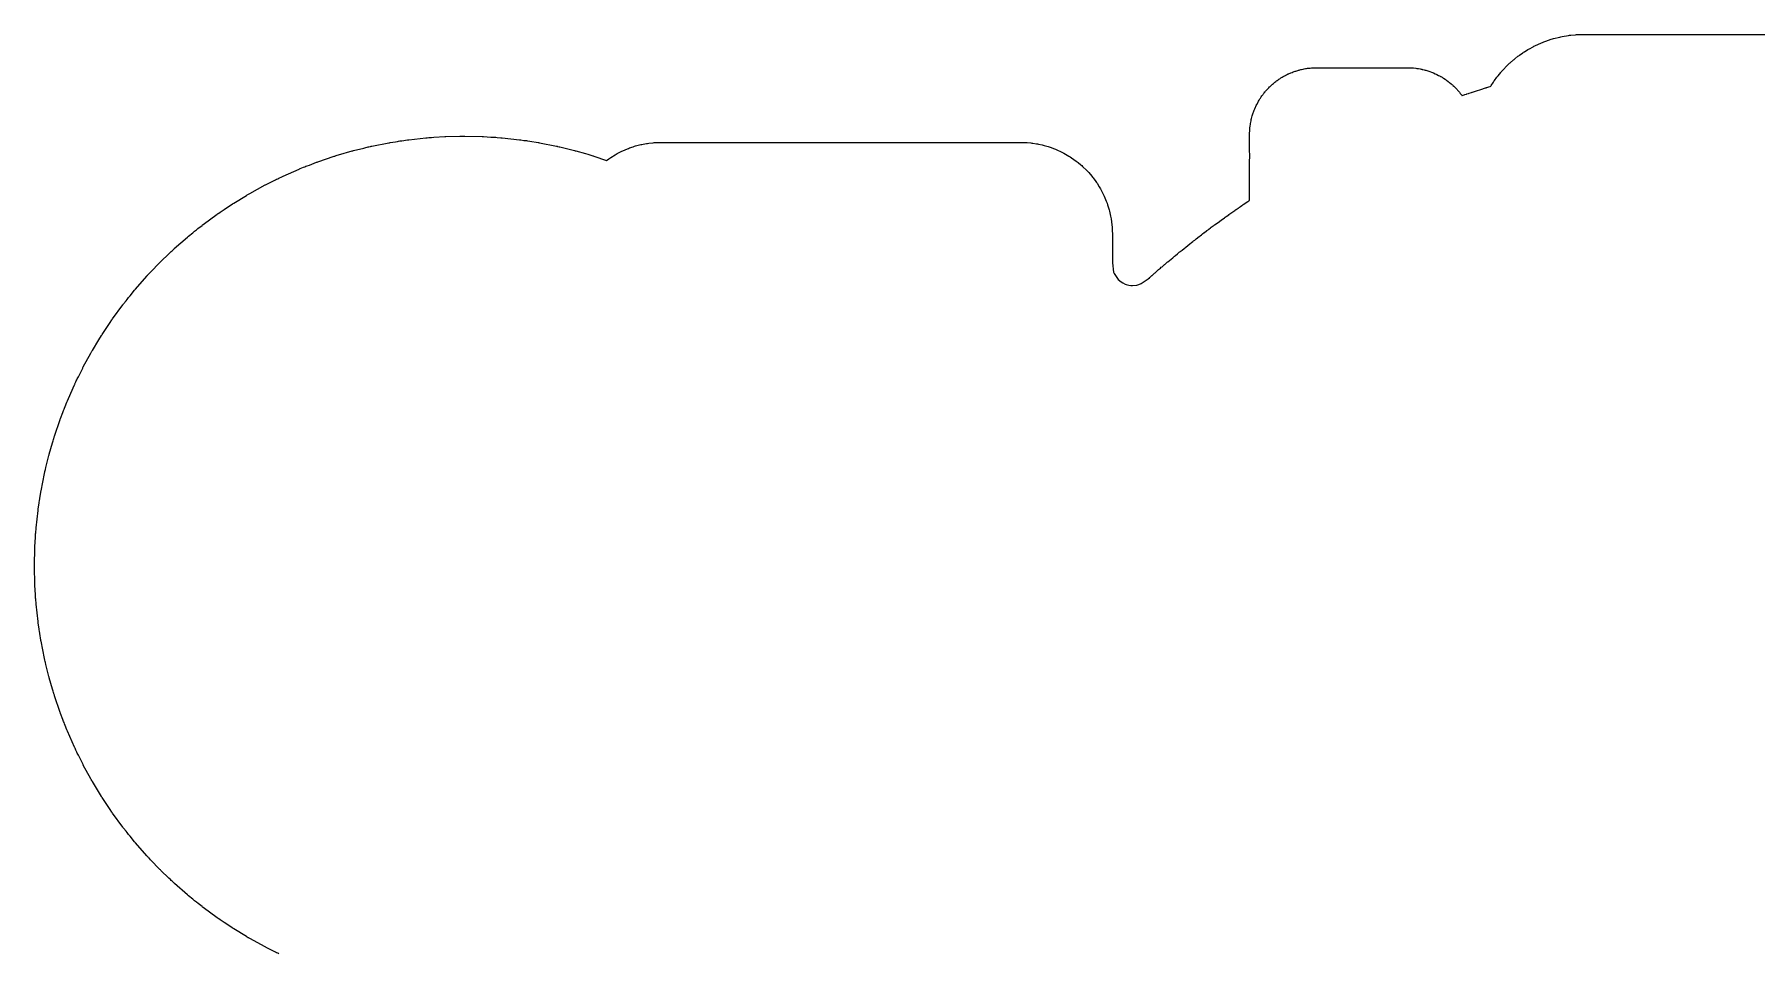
# Model space of a CAD drawing. Header units: metres. Extents: x -41.5 to 41.5, y -22 to 22.3.
# Drawn here: x -41.51 to 0.01, y 0.16 to 22.31 of the extents above; entities that cross this region are included whole.
import ezdxf

# ---------------------------------------------------------------- set-up
doc = ezdxf.new("R2010")
doc.units = ezdxf.units.M

msp = doc.modelspace()

# ---------------------------------------------------------------- linework, layer by layer
at = {"layer": 'CHANNEL'}
for p, q in [((-5.465, 21.966), (-5.376, 22.015)), ((-5.376, 22.015), (-5.357, 22.025)), ((-5.357, 22.025), (-5.338, 22.034)), ((-5.338, 22.034), (-5.247, 22.077)), ((-5.247, 22.077), (-5.227, 22.086)), ((-5.227, 22.086), (-5.208, 22.095)), ((-5.208, 22.095), (-5.113, 22.133)), ((-5.113, 22.133), (-5.09, 22.143)), ((-5.09, 22.143), (-5.067, 22.151)), ((-5.067, 22.151), (-4.94, 22.194)), ((-4.94, 22.194), (-4.911, 22.203)), ((-4.911, 22.203), (-4.882, 22.211)), ((-4.882, 22.211), (-4.735, 22.248)), ((-4.735, 22.248), (-4.704, 22.255)), ((-4.704, 22.255), (-4.673, 22.261)), ((-4.673, 22.261), (-4.525, 22.285)), ((-4.525, 22.285), (-4.497, 22.29)), ((-4.497, 22.29), (-4.469, 22.293)), ((-4.469, 22.293), (-4.355, 22.303)), ((-4.355, 22.303), (-4.331, 22.305)), ((-4.331, 22.305), (-4.307, 22.306)), ((-4.307, 22.306), (-4.198, 22.31)), ((-4.198, 22.31), (-4.187, 22.31)), ((-4.187, 22.31), (-4.175, 22.31)), ((-4.175, 22.31), (4.174, 22.31)), ((-6.031, 21.529), (-5.959, 21.6)), ((-5.959, 21.6), (-5.944, 21.615)), ((-5.944, 21.615), (-5.928, 21.629)), ((-5.928, 21.629), (-5.852, 21.696)), ((-5.852, 21.696), (-5.836, 21.709)), ((-5.836, 21.709), (-5.819, 21.723)), ((-5.819, 21.723), (-5.74, 21.785)), ((-5.74, 21.785), (-5.723, 21.798)), ((-5.723, 21.798), (-5.706, 21.81)), ((-5.706, 21.81), (-5.623, 21.868)), ((-5.623, 21.868), (-5.605, 21.88)), ((-5.605, 21.88), (-5.587, 21.892)), ((-5.587, 21.892), (-5.501, 21.945)), ((-5.501, 21.945), (-5.483, 21.956)), ((-5.483, 21.956), (-5.465, 21.966)), ((-11.581, 21.175), (-11.569, 21.184)), ((-11.569, 21.184), (-11.559, 21.191)), ((-11.559, 21.191), (-11.544, 21.202)), ((-11.544, 21.202), (-11.523, 21.217)), ((-11.523, 21.217), (-11.507, 21.229)), ((-11.507, 21.229), (-11.483, 21.244)), ((-11.483, 21.244), (-11.477, 21.248)), ((-11.477, 21.248), (-11.475, 21.249)), ((-11.475, 21.249), (-11.457, 21.261)), ((-11.457, 21.261), (-11.424, 21.281)), ((-11.424, 21.281), (-11.405, 21.293)), ((-11.405, 21.293), (-11.387, 21.303)), ((-11.387, 21.303), (-11.378, 21.308)), ((-11.378, 21.308), (-11.368, 21.313)), ((-11.368, 21.313), (-11.346, 21.324)), ((-11.346, 21.324), (-11.337, 21.329)), ((-11.337, 21.329), (-11.324, 21.336)), ((-11.324, 21.336), (-11.298, 21.349)), ((-11.298, 21.349), (-11.28, 21.358)), ((-11.28, 21.358), (-11.267, 21.363)), ((-11.267, 21.363), (-11.256, 21.368)), ((-11.256, 21.368), (-11.237, 21.376)), ((-11.237, 21.376), (-11.215, 21.386)), ((-11.215, 21.386), (-11.188, 21.397)), ((-11.188, 21.397), (-11.161, 21.407)), ((-11.161, 21.407), (-11.135, 21.416)), ((-11.135, 21.416), (-11.113, 21.424)), ((-11.113, 21.424), (-11.096, 21.429)), ((-11.096, 21.429), (-11.074, 21.437)), ((-11.074, 21.437), (-11.047, 21.445)), ((-11.047, 21.445), (-11.029, 21.449)), ((-11.029, 21.449), (-11.017, 21.453)), ((-11.017, 21.453), (-11, 21.457)), ((-11, 21.457), (-10.978, 21.463)), ((-10.978, 21.463), (-10.958, 21.468)), ((-10.958, 21.468), (-10.93, 21.474)), ((-10.93, 21.474), (-10.922, 21.475)), ((-10.922, 21.475), (-10.919, 21.476)), ((-10.919, 21.476), (-10.898, 21.48)), ((-10.898, 21.48), (-10.862, 21.487)), ((-10.862, 21.487), (-10.84, 21.49)), ((-10.84, 21.49), (-10.813, 21.494)), ((-10.813, 21.494), (-10.81, 21.494)), ((-10.81, 21.494), (-10.798, 21.496)), ((-10.798, 21.496), (-10.774, 21.498)), ((-10.774, 21.498), (-10.765, 21.499)), ((-10.765, 21.499), (-10.749, 21.501)), ((-10.749, 21.501), (-10.72, 21.504)), ((-10.72, 21.504), (-10.698, 21.505)), ((-10.698, 21.505), (-10.686, 21.506)), ((-10.686, 21.506), (-10.675, 21.506)), ((-10.675, 21.506), (-10.655, 21.507)), ((-10.655, 21.507), (-10.633, 21.507)), ((-10.633, 21.507), (-10.62, 21.508)), ((-10.62, 21.508), (-10.606, 21.508)), ((-10.606, 21.508), (-8.396, 21.508)), ((-8.396, 21.508), (-8.384, 21.508)), ((-8.384, 21.508), (-8.371, 21.508)), ((-8.371, 21.508), (-8.316, 21.506)), ((-8.316, 21.506), (-8.29, 21.505)), ((-8.29, 21.505), (-8.263, 21.502)), ((-8.263, 21.502), (-8.207, 21.496)), ((-8.207, 21.496), (-8.181, 21.493)), ((-8.181, 21.493), (-8.155, 21.489)), ((-8.155, 21.489), (-8.139, 21.487)), ((-8.139, 21.487), (-8.099, 21.48)), ((-8.099, 21.48), (-8.075, 21.475)), ((-8.075, 21.475), (-8.052, 21.47)), ((-8.052, 21.47), (-8.048, 21.469)), ((-8.048, 21.469), (-8.046, 21.469)), ((-8.046, 21.469), (-8.002, 21.458)), ((-8.002, 21.458), (-7.981, 21.453)), ((-7.981, 21.453), (-7.959, 21.447)), ((-7.959, 21.447), (-7.941, 21.441)), ((-7.941, 21.441), (-7.936, 21.44)), ((-7.936, 21.44), (-7.91, 21.432)), ((-7.91, 21.432), (-7.89, 21.425)), ((-7.89, 21.425), (-7.868, 21.418)), ((-7.868, 21.418), (-7.823, 21.401)), ((-7.823, 21.401), (-7.802, 21.393)), ((-7.802, 21.393), (-7.781, 21.384)), ((-7.781, 21.384), (-7.736, 21.365)), ((-7.736, 21.365), (-7.716, 21.356)), ((-7.716, 21.356), (-7.696, 21.346)), ((-7.696, 21.346), (-7.653, 21.324)), ((-7.653, 21.324), (-7.633, 21.314)), ((-7.633, 21.314), (-7.614, 21.303)), ((-7.614, 21.303), (-7.606, 21.298)), ((-7.606, 21.298), (-7.601, 21.296)), ((-7.601, 21.296), (-7.571, 21.278)), ((-7.571, 21.278), (-7.554, 21.268)), ((-7.554, 21.268), (-7.535, 21.256)), ((-7.535, 21.256), (-7.496, 21.23)), ((-7.496, 21.23), (-7.478, 21.218)), ((-7.478, 21.218), (-7.46, 21.205)), ((-7.46, 21.205), (-7.422, 21.177)), ((-7.422, 21.177), (-7.405, 21.164)), ((-6.331, 21.164), (-6.319, 21.181)), ((-6.319, 21.181), (-6.307, 21.199)), ((-6.307, 21.199), (-6.247, 21.28)), ((-6.247, 21.28), (-6.234, 21.297)), ((-6.234, 21.297), (-6.221, 21.314)), ((-6.221, 21.314), (-6.157, 21.392)), ((-6.157, 21.392), (-6.143, 21.408)), ((-6.143, 21.408), (-6.129, 21.424)), ((-6.129, 21.424), (-6.061, 21.499)), ((-6.061, 21.499), (-6.046, 21.514)), ((-6.046, 21.514), (-6.031, 21.529)), ((-11.962, 20.755), (-11.95, 20.775)), ((-11.95, 20.775), (-11.941, 20.789)), ((-11.941, 20.789), (-11.929, 20.808)), ((-11.929, 20.808), (-11.914, 20.829)), ((-11.914, 20.829), (-11.906, 20.839)), ((-11.906, 20.839), (-11.895, 20.855)), ((-11.895, 20.855), (-11.884, 20.869)), ((-11.884, 20.869), (-11.87, 20.888)), ((-11.87, 20.888), (-11.859, 20.902)), ((-11.859, 20.902), (-11.841, 20.924)), ((-11.841, 20.924), (-11.839, 20.926)), ((-11.839, 20.926), (-11.838, 20.928)), ((-11.838, 20.928), (-11.824, 20.944)), ((-11.824, 20.944), (-11.81, 20.96)), ((-11.81, 20.96), (-11.804, 20.967)), ((-11.804, 20.967), (-11.799, 20.973)), ((-11.799, 20.973), (-11.781, 20.993)), ((-11.781, 20.993), (-11.758, 21.016)), ((-11.758, 21.016), (-11.749, 21.026)), ((-11.749, 21.026), (-11.73, 21.045)), ((-11.73, 21.045), (-11.716, 21.059)), ((-11.716, 21.059), (-11.695, 21.079)), ((-11.695, 21.079), (-11.673, 21.098)), ((-11.673, 21.098), (-11.659, 21.111)), ((-11.659, 21.111), (-11.639, 21.128)), ((-11.639, 21.128), (-11.628, 21.137)), ((-11.628, 21.137), (-11.604, 21.157)), ((-11.604, 21.157), (-11.581, 21.175)), ((-7.405, 21.164), (-7.388, 21.151)), ((-7.388, 21.151), (-7.353, 21.121)), ((-7.353, 21.121), (-7.336, 21.107)), ((-7.336, 21.107), (-7.32, 21.093)), ((-7.32, 21.093), (-7.314, 21.087)), ((-7.314, 21.087), (-7.31, 21.083)), ((-7.31, 21.083), (-7.285, 21.06)), ((-7.285, 21.06), (-7.271, 21.047)), ((-7.271, 21.047), (-7.256, 21.032)), ((-7.256, 21.032), (-7.225, 20.999)), ((-7.225, 20.999), (-7.21, 20.983)), ((-7.21, 20.983), (-7.196, 20.967)), ((-7.196, 20.967), (-7.167, 20.933)), ((-7.167, 20.933), (-7.153, 20.917)), ((-7.153, 20.917), (-7.141, 20.902)), ((-7.141, 20.902), (-7.133, 20.891)), ((-7.133, 20.891), (-7.112, 20.864)), ((-7.112, 20.864), (-7.098, 20.845)), ((-7.098, 20.845), (-7.091, 20.836)), ((-7.091, 20.836), (-7.09, 20.837)), ((-7.09, 20.837), (-7.035, 20.855)), ((-7.035, 20.855), (-7.028, 20.858)), ((-7.028, 20.858), (-7.026, 20.859)), ((-7.026, 20.859), (-6.985, 20.872)), ((-6.985, 20.872), (-6.98, 20.874)), ((-6.98, 20.874), (-6.97, 20.877)), ((-6.97, 20.877), (-6.945, 20.886)), ((-6.945, 20.886), (-6.937, 20.888)), ((-6.937, 20.888), (-6.917, 20.895)), ((-6.917, 20.895), (-6.865, 20.912)), ((-6.865, 20.912), (-6.845, 20.918)), ((-6.845, 20.918), (-6.838, 20.921)), ((-6.838, 20.921), (-6.812, 20.929)), ((-6.812, 20.929), (-6.738, 20.953)), ((-6.738, 20.953), (-6.639, 20.985)), ((-6.639, 20.985), (-6.633, 20.987)), ((-6.633, 20.987), (-6.524, 21.021)), ((-6.524, 21.021), (-6.503, 21.027)), ((-6.503, 21.027), (-6.497, 21.029)), ((-6.497, 21.029), (-6.41, 21.056)), ((-6.41, 21.056), (-6.398, 21.06)), ((-6.398, 21.06), (-6.397, 21.061)), ((-6.397, 21.061), (-6.386, 21.079)), ((-6.386, 21.079), (-6.331, 21.164)), ((-12.147, 20.345), (-12.139, 20.373)), ((-12.139, 20.373), (-12.13, 20.401)), ((-12.13, 20.401), (-12.109, 20.46)), ((-12.109, 20.46), (-12.099, 20.485)), ((-12.099, 20.485), (-12.091, 20.505)), ((-12.091, 20.505), (-12.085, 20.519)), ((-12.085, 20.519), (-12.07, 20.554)), ((-12.07, 20.554), (-12.063, 20.571)), ((-12.063, 20.571), (-12.051, 20.597)), ((-12.051, 20.597), (-12.038, 20.623)), ((-12.038, 20.623), (-12.008, 20.678)), ((-12.008, 20.678), (-11.994, 20.704)), ((-11.994, 20.704), (-11.979, 20.728)), ((-11.979, 20.728), (-11.962, 20.755)), ((-12.21, 19.931), (-12.207, 19.99)), ((-12.21, 19.916), (-12.21, 19.931)), ((-12.207, 19.99), (-12.206, 20.019)), ((-12.206, 20.019), (-12.203, 20.048)), ((-12.203, 20.048), (-12.196, 20.11)), ((-12.196, 20.11), (-12.192, 20.138)), ((-12.192, 20.138), (-12.187, 20.167)), ((-12.187, 20.167), (-12.176, 20.228)), ((-12.176, 20.228), (-12.17, 20.257)), ((-12.17, 20.257), (-12.163, 20.285)), ((-12.163, 20.285), (-12.147, 20.345)), ((-33.816, 19.511), (-33.572, 19.571)), ((-33.572, 19.571), (-33.517, 19.586)), ((-33.517, 19.586), (-33.489, 19.593)), ((-33.489, 19.593), (-33.461, 19.599)), ((-33.461, 19.599), (-33.447, 19.601)), ((-33.447, 19.601), (-33.408, 19.611)), ((-33.408, 19.611), (-33.394, 19.614)), ((-33.394, 19.614), (-33.377, 19.618)), ((-33.377, 19.618), (-32.966, 19.7)), ((-32.966, 19.7), (-32.951, 19.702)), ((-32.951, 19.702), (-32.934, 19.705)), ((-32.934, 19.705), (-32.807, 19.725)), ((-32.807, 19.725), (-32.758, 19.734)), ((-32.758, 19.734), (-32.73, 19.739)), ((-32.73, 19.739), (-32.701, 19.743)), ((-32.701, 19.743), (-32.652, 19.749)), ((-32.652, 19.749), (-32.519, 19.769)), ((-32.519, 19.769), (-32.504, 19.771)), ((-32.504, 19.771), (-32.487, 19.773)), ((-32.487, 19.773), (-32.07, 19.819)), ((-32.07, 19.819), (-32.055, 19.82)), ((-32.055, 19.82), (-32.038, 19.822)), ((-32.038, 19.822), (-32.003, 19.824)), ((-32.003, 19.824), (-31.99, 19.826)), ((-31.99, 19.826), (-31.962, 19.828)), ((-31.962, 19.828), (-31.934, 19.83)), ((-31.934, 19.83), (-31.879, 19.832)), ((-31.879, 19.832), (-31.619, 19.849)), ((-31.619, 19.849), (-31.604, 19.85)), ((-31.604, 19.85), (-31.587, 19.851)), ((-31.587, 19.851), (-31.256, 19.858)), ((-31.256, 19.858), (-31.219, 19.859)), ((-31.219, 19.859), (-31.19, 19.86)), ((-31.19, 19.86), (-31.17, 19.86)), ((-31.17, 19.86), (-31.165, 19.86)), ((-31.165, 19.86), (-31.152, 19.86)), ((-31.152, 19.86), (-31.135, 19.86)), ((-31.135, 19.86), (-30.715, 19.851)), ((-30.715, 19.851), (-30.7, 19.85)), ((-30.7, 19.85), (-30.683, 19.849)), ((-30.683, 19.849), (-30.505, 19.838)), ((-30.505, 19.838), (-30.446, 19.836)), ((-30.446, 19.836), (-30.418, 19.834)), ((-30.418, 19.834), (-30.389, 19.832)), ((-30.389, 19.832), (-30.354, 19.828)), ((-30.354, 19.828), (-30.264, 19.822)), ((-30.264, 19.822), (-30.249, 19.821)), ((-30.249, 19.821), (-30.232, 19.819)), ((-30.232, 19.819), (-29.814, 19.773)), ((-29.814, 19.773), (-29.799, 19.772)), ((-29.799, 19.772), (-29.783, 19.769)), ((-29.783, 19.769), (-29.709, 19.758)), ((-29.709, 19.758), (-29.677, 19.754)), ((-29.677, 19.754), (-29.649, 19.751)), ((-29.649, 19.751), (-29.621, 19.746)), ((-29.621, 19.746), (-29.563, 19.736)), ((-29.563, 19.736), (-29.368, 19.705)), ((-29.368, 19.705), (-29.353, 19.703)), ((-29.353, 19.703), (-29.336, 19.7)), ((-29.336, 19.7), (-28.924, 19.618)), ((-28.924, 19.618), (-28.909, 19.615)), ((-28.909, 19.615), (-28.9, 19.613)), ((-28.9, 19.613), (-28.889, 19.611)), ((-28.889, 19.611), (-28.861, 19.604)), ((-28.861, 19.604), (-28.842, 19.599)), ((-28.842, 19.599), (-28.485, 19.511)), ((-27.325, 19.506), (-27.213, 19.554)), ((-27.213, 19.554), (-27.186, 19.565)), ((-27.186, 19.565), (-27.159, 19.575)), ((-27.159, 19.575), (-27.072, 19.605)), ((-27.072, 19.605), (-27.043, 19.614)), ((-27.043, 19.614), (-27.015, 19.622)), ((-27.015, 19.622), (-26.892, 19.654)), ((-26.892, 19.654), (-26.864, 19.66)), ((-26.864, 19.66), (-26.836, 19.666)), ((-26.836, 19.666), (-26.75, 19.681)), ((-26.75, 19.681), (-26.725, 19.686)), ((-26.725, 19.686), (-26.699, 19.689)), ((-26.699, 19.689), (-26.594, 19.701)), ((-26.594, 19.701), (-26.565, 19.703)), ((-26.565, 19.703), (-26.536, 19.705)), ((-26.536, 19.705), (-26.433, 19.709)), ((-26.433, 19.709), (-26.42, 19.709)), ((-26.42, 19.709), (-26.406, 19.709)), ((-26.406, 19.709), (-17.726, 19.71)), ((-17.726, 19.71), (-17.716, 19.71)), ((-17.716, 19.71), (-17.704, 19.71)), ((-17.704, 19.71), (-17.621, 19.707)), ((-17.621, 19.707), (-17.598, 19.706)), ((-17.598, 19.706), (-17.574, 19.704)), ((-17.574, 19.704), (-17.488, 19.697)), ((-17.488, 19.697), (-17.464, 19.694)), ((-17.464, 19.694), (-17.441, 19.691)), ((-17.441, 19.691), (-17.351, 19.677)), ((-17.351, 19.677), (-17.327, 19.673)), ((-17.327, 19.673), (-17.303, 19.668)), ((-17.303, 19.668), (-17.212, 19.648)), ((-17.212, 19.648), (-17.187, 19.642)), ((-17.187, 19.642), (-17.162, 19.636)), ((-17.162, 19.636), (-17.068, 19.608)), ((-17.068, 19.608), (-17.042, 19.6)), ((-17.042, 19.6), (-17.016, 19.591)), ((-17.016, 19.591), (-16.917, 19.555)), ((-16.917, 19.555), (-16.89, 19.544)), ((-16.89, 19.544), (-16.862, 19.533)), ((-16.862, 19.533), (-16.756, 19.484)), ((-12.21, 19.903), (-12.21, 19.916)), ((-12.21, 19.485), (-12.21, 19.903)), ((-35.1, 19.077), (-35.022, 19.108)), ((-35.022, 19.108), (-34.99, 19.122)), ((-34.99, 19.122), (-34.963, 19.133)), ((-34.963, 19.133), (-34.936, 19.143)), ((-34.936, 19.143), (-34.882, 19.162)), ((-34.882, 19.162), (-34.709, 19.229)), ((-34.709, 19.229), (-34.695, 19.235)), ((-34.695, 19.235), (-34.679, 19.24)), ((-34.679, 19.24), (-34.281, 19.375)), ((-34.281, 19.375), (-34.267, 19.38)), ((-34.267, 19.38), (-34.251, 19.385)), ((-34.251, 19.385), (-34.249, 19.385)), ((-34.249, 19.385), (-34.235, 19.39)), ((-34.235, 19.39), (-34.207, 19.398)), ((-34.207, 19.398), (-34.178, 19.406)), ((-34.178, 19.406), (-33.848, 19.503)), ((-33.848, 19.503), (-33.833, 19.507)), ((-33.833, 19.507), (-33.816, 19.511)), ((-28.485, 19.511), (-28.47, 19.507)), ((-28.47, 19.507), (-28.454, 19.503)), ((-28.454, 19.503), (-28.227, 19.437)), ((-28.227, 19.437), (-28.17, 19.422)), ((-28.17, 19.422), (-28.142, 19.414)), ((-28.142, 19.414), (-28.115, 19.405)), ((-28.115, 19.405), (-28.097, 19.399)), ((-28.097, 19.399), (-28.05, 19.385)), ((-28.05, 19.385), (-28.036, 19.381)), ((-28.036, 19.381), (-28.02, 19.376)), ((-28.02, 19.376), (-27.718, 19.273)), ((-27.718, 19.273), (-27.659, 19.316)), ((-27.659, 19.316), (-27.636, 19.331)), ((-27.636, 19.331), (-27.613, 19.346)), ((-27.613, 19.346), (-27.509, 19.411)), ((-27.509, 19.411), (-27.484, 19.425)), ((-27.484, 19.425), (-27.459, 19.439)), ((-27.459, 19.439), (-27.377, 19.482)), ((-27.377, 19.482), (-27.351, 19.494)), ((-27.351, 19.494), (-27.325, 19.506)), ((-16.756, 19.484), (-16.724, 19.468)), ((-16.724, 19.468), (-16.693, 19.452)), ((-16.693, 19.452), (-16.567, 19.379)), ((-16.567, 19.379), (-16.535, 19.36)), ((-16.535, 19.36), (-16.503, 19.338)), ((-16.503, 19.338), (-16.391, 19.258)), ((-16.391, 19.258), (-16.368, 19.241)), ((-16.368, 19.241), (-16.345, 19.223)), ((-16.345, 19.223), (-16.282, 19.17)), ((-16.282, 19.17), (-16.259, 19.15)), ((-16.259, 19.15), (-16.237, 19.13)), ((-16.237, 19.13), (-16.135, 19.03)), ((-12.211, 18.312), (-12.21, 19.235)), ((-12.209, 19.436), (-12.21, 19.485)), ((-12.21, 19.241), (-12.208, 19.376)), ((-12.21, 19.235), (-12.21, 19.241)), ((-12.208, 19.431), (-12.209, 19.436)), ((-12.208, 19.376), (-12.208, 19.431)), ((-35.949, 18.682), (-35.935, 18.689)), ((-35.935, 18.689), (-35.92, 18.696)), ((-35.92, 18.696), (-35.749, 18.781)), ((-35.749, 18.781), (-35.696, 18.809)), ((-35.696, 18.809), (-35.671, 18.822)), ((-35.671, 18.822), (-35.645, 18.834)), ((-35.645, 18.834), (-35.616, 18.847)), ((-35.616, 18.847), (-35.543, 18.882)), ((-35.543, 18.882), (-35.53, 18.889)), ((-35.53, 18.889), (-35.514, 18.896)), ((-35.514, 18.896), (-35.13, 19.065)), ((-35.13, 19.065), (-35.116, 19.071)), ((-35.116, 19.071), (-35.1, 19.077)), ((-16.135, 19.03), (-16.111, 19.005)), ((-16.111, 19.005), (-16.088, 18.98)), ((-16.088, 18.98), (-16.016, 18.896)), ((-16.016, 18.896), (-15.998, 18.874)), ((-15.998, 18.874), (-15.981, 18.851)), ((-15.981, 18.851), (-15.919, 18.768)), ((-15.919, 18.768), (-15.904, 18.745)), ((-15.904, 18.745), (-15.889, 18.723)), ((-15.889, 18.723), (-15.835, 18.638)), ((-36.703, 18.246), (-36.401, 18.429)), ((-36.401, 18.429), (-36.378, 18.444)), ((-36.378, 18.444), (-36.361, 18.454)), ((-36.361, 18.454), (-36.336, 18.469)), ((-36.336, 18.469), (-36.331, 18.471)), ((-36.331, 18.471), (-36.317, 18.48)), ((-36.317, 18.48), (-35.949, 18.682)), ((-15.835, 18.638), (-15.82, 18.612)), ((-15.82, 18.612), (-15.805, 18.586)), ((-15.805, 18.586), (-15.747, 18.476)), ((-15.747, 18.476), (-15.731, 18.445)), ((-15.731, 18.445), (-15.717, 18.414)), ((-15.717, 18.414), (-15.666, 18.291)), ((-15.666, 18.291), (-15.648, 18.244)), ((-12.365, 18.208), (-12.251, 18.285)), ((-12.251, 18.285), (-12.24, 18.293)), ((-12.24, 18.293), (-12.218, 18.307)), ((-12.218, 18.307), (-12.211, 18.312)), ((-37.445, 17.728), (-37.106, 17.977)), ((-37.106, 17.977), (-37.094, 17.985)), ((-37.094, 17.985), (-37.08, 17.995)), ((-37.08, 17.995), (-37.043, 18.019)), ((-37.043, 18.019), (-37.029, 18.03)), ((-37.029, 18.03), (-37.007, 18.046)), ((-37.007, 18.046), (-36.983, 18.062)), ((-36.983, 18.062), (-36.934, 18.092)), ((-36.934, 18.092), (-36.731, 18.228)), ((-36.731, 18.228), (-36.718, 18.237)), ((-36.718, 18.237), (-36.703, 18.246)), ((-15.648, 18.244), (-15.636, 18.207)), ((-15.636, 18.207), (-15.606, 18.107)), ((-15.606, 18.107), (-15.599, 18.083)), ((-15.599, 18.083), (-15.591, 18.051)), ((-15.591, 18.051), (-15.563, 17.932)), ((-15.563, 17.932), (-15.556, 17.897)), ((-15.556, 17.897), (-15.55, 17.863)), ((-15.55, 17.863), (-15.531, 17.721)), ((-12.873, 17.853), (-12.818, 17.892)), ((-12.818, 17.892), (-12.803, 17.903)), ((-12.803, 17.903), (-12.795, 17.909)), ((-12.795, 17.909), (-12.774, 17.923)), ((-12.774, 17.923), (-12.715, 17.966)), ((-12.715, 17.966), (-12.71, 17.969)), ((-12.71, 17.969), (-12.566, 18.07)), ((-12.566, 18.07), (-12.551, 18.08)), ((-12.551, 18.08), (-12.545, 18.085)), ((-12.545, 18.085), (-12.537, 18.091)), ((-12.537, 18.091), (-12.486, 18.125)), ((-12.486, 18.125), (-12.472, 18.135)), ((-12.472, 18.135), (-12.455, 18.147)), ((-12.455, 18.147), (-12.448, 18.151)), ((-12.448, 18.151), (-12.43, 18.164)), ((-12.43, 18.164), (-12.396, 18.188)), ((-12.396, 18.188), (-12.379, 18.199)), ((-12.379, 18.199), (-12.365, 18.208)), ((-37.811, 17.435), (-37.797, 17.446)), ((-37.797, 17.446), (-37.689, 17.533)), ((-37.689, 17.533), (-37.649, 17.567)), ((-37.649, 17.567), (-37.627, 17.586)), ((-37.627, 17.586), (-37.605, 17.603)), ((-37.605, 17.603), (-37.567, 17.631)), ((-37.567, 17.631), (-37.47, 17.709)), ((-37.47, 17.709), (-37.458, 17.718)), ((-37.458, 17.718), (-37.445, 17.728)), ((-15.531, 17.721), (-15.526, 17.669)), ((-15.526, 17.669), (-15.524, 17.616)), ((-15.524, 17.616), (-15.524, 17.587)), ((-15.524, 17.587), (-15.52, 17.498)), ((-15.52, 17.498), (-15.52, 17.483)), ((-15.52, 17.483), (-15.519, 17.466)), ((-15.519, 17.466), (-15.519, 16.809)), ((-13.43, 17.438), (-13.402, 17.459)), ((-13.402, 17.459), (-13.37, 17.484)), ((-13.37, 17.484), (-13.357, 17.494)), ((-13.357, 17.494), (-13.346, 17.502)), ((-13.346, 17.502), (-13.303, 17.535)), ((-13.303, 17.535), (-13.297, 17.54)), ((-13.297, 17.54), (-13.248, 17.576)), ((-13.248, 17.576), (-13.241, 17.582)), ((-13.241, 17.582), (-13.236, 17.586)), ((-13.236, 17.586), (-13.226, 17.593)), ((-13.226, 17.593), (-13.223, 17.596)), ((-13.223, 17.596), (-13.213, 17.602)), ((-13.213, 17.602), (-13.204, 17.609)), ((-13.204, 17.609), (-13.192, 17.618)), ((-13.192, 17.618), (-13.151, 17.649)), ((-13.151, 17.649), (-13.134, 17.662)), ((-13.134, 17.662), (-13.069, 17.71)), ((-13.069, 17.71), (-13.055, 17.72)), ((-13.055, 17.72), (-13.039, 17.732)), ((-13.039, 17.732), (-12.94, 17.804)), ((-12.94, 17.804), (-12.892, 17.84)), ((-12.892, 17.84), (-12.889, 17.841)), ((-12.889, 17.841), (-12.873, 17.853)), ((-38.272, 17.021), (-38.233, 17.06)), ((-38.233, 17.06), (-38.212, 17.08)), ((-38.212, 17.08), (-38.191, 17.099)), ((-38.191, 17.099), (-38.184, 17.106)), ((-38.184, 17.106), (-38.161, 17.127)), ((-38.161, 17.127), (-38.15, 17.137)), ((-38.15, 17.137), (-38.138, 17.149)), ((-38.138, 17.149), (-37.822, 17.425)), ((-37.822, 17.425), (-37.811, 17.435)), ((-13.999, 16.984), (-13.948, 17.026)), ((-13.948, 17.026), (-13.926, 17.044)), ((-13.926, 17.044), (-13.906, 17.061)), ((-13.906, 17.061), (-13.896, 17.069)), ((-13.896, 17.069), (-13.89, 17.073)), ((-13.896, 17.069), (-13.896, 17.069)), ((-13.89, 17.073), (-13.885, 17.077)), ((-13.885, 17.077), (-13.878, 17.083)), ((-13.878, 17.083), (-13.864, 17.095)), ((-13.864, 17.095), (-13.839, 17.115)), ((-13.839, 17.115), (-13.79, 17.155)), ((-13.79, 17.155), (-13.749, 17.187)), ((-13.749, 17.187), (-13.7, 17.226)), ((-13.7, 17.226), (-13.652, 17.265)), ((-13.652, 17.265), (-13.611, 17.297)), ((-13.611, 17.297), (-13.583, 17.319)), ((-13.583, 17.319), (-13.562, 17.335)), ((-13.562, 17.335), (-13.547, 17.347)), ((-13.547, 17.347), (-13.535, 17.356)), ((-13.535, 17.356), (-13.526, 17.363)), ((-13.526, 17.363), (-13.525, 17.364)), ((-13.525, 17.364), (-13.517, 17.37)), ((-13.517, 17.37), (-13.5, 17.383)), ((-13.5, 17.383), (-13.43, 17.438)), ((-38.71, 16.581), (-38.487, 16.814)), ((-38.487, 16.814), (-38.477, 16.824)), ((-38.477, 16.824), (-38.465, 16.836)), ((-38.465, 16.836), (-38.272, 17.021)), ((-15.519, 16.809), (-15.492, 16.585)), ((-14.451, 16.602), (-14.436, 16.615)), ((-14.436, 16.615), (-14.405, 16.642)), ((-14.405, 16.642), (-14.363, 16.677)), ((-14.363, 16.677), (-14.34, 16.698)), ((-14.34, 16.698), (-14.321, 16.713)), ((-14.321, 16.713), (-14.294, 16.737)), ((-14.294, 16.737), (-14.276, 16.752)), ((-14.276, 16.752), (-14.267, 16.76)), ((-14.267, 16.76), (-14.265, 16.762)), ((-14.265, 16.762), (-14.25, 16.774)), ((-14.25, 16.774), (-14.231, 16.79)), ((-14.231, 16.79), (-14.196, 16.82)), ((-14.196, 16.82), (-14.186, 16.828)), ((-14.186, 16.828), (-14.179, 16.834)), ((-14.179, 16.834), (-14.065, 16.93)), ((-14.065, 16.93), (-14.042, 16.949)), ((-14.042, 16.949), (-14.025, 16.963)), ((-14.025, 16.963), (-13.999, 16.984)), ((-39.076, 16.171), (-38.799, 16.487)), ((-38.799, 16.487), (-38.789, 16.498)), ((-38.789, 16.498), (-38.778, 16.51)), ((-38.778, 16.51), (-38.773, 16.516)), ((-38.773, 16.516), (-38.758, 16.533)), ((-38.758, 16.533), (-38.738, 16.553)), ((-38.738, 16.553), (-38.71, 16.581)), ((-15.492, 16.585), (-15.485, 16.566)), ((-15.485, 16.566), (-15.477, 16.548)), ((-15.477, 16.548), (-15.464, 16.523)), ((-15.464, 16.523), (-15.38, 16.404)), ((-15.38, 16.404), (-15.306, 16.345)), ((-15.306, 16.345), (-15.271, 16.325)), ((-15.271, 16.325), (-15.208, 16.292)), ((-15.208, 16.292), (-15.19, 16.286)), ((-15.19, 16.286), (-15.12, 16.266)), ((-15.12, 16.266), (-15.075, 16.26)), ((-15.075, 16.26), (-15.031, 16.257)), ((-15.031, 16.257), (-14.938, 16.27)), ((-14.938, 16.27), (-14.93, 16.271)), ((-14.93, 16.271), (-14.883, 16.28)), ((-14.883, 16.28), (-14.823, 16.305)), ((-14.823, 16.305), (-14.658, 16.419)), ((-14.658, 16.419), (-14.628, 16.446)), ((-14.628, 16.446), (-14.622, 16.451)), ((-14.622, 16.451), (-14.618, 16.454)), ((-14.618, 16.454), (-14.613, 16.459)), ((-14.613, 16.459), (-14.607, 16.464)), ((-14.607, 16.464), (-14.604, 16.467)), ((-14.604, 16.467), (-14.598, 16.472)), ((-14.598, 16.472), (-14.578, 16.49)), ((-14.578, 16.49), (-14.569, 16.498)), ((-14.569, 16.498), (-14.564, 16.502)), ((-14.564, 16.502), (-14.512, 16.548)), ((-14.512, 16.548), (-14.501, 16.558)), ((-14.501, 16.558), (-14.49, 16.568)), ((-14.49, 16.568), (-14.471, 16.584)), ((-14.471, 16.584), (-14.451, 16.602)), ((-39.628, 15.455), (-39.379, 15.793)), ((-39.379, 15.793), (-39.37, 15.805)), ((-39.37, 15.805), (-39.36, 15.819)), ((-39.36, 15.819), (-39.301, 15.892)), ((-39.301, 15.892), (-39.278, 15.923)), ((-39.278, 15.923), (-39.261, 15.946)), ((-39.261, 15.946), (-39.242, 15.968)), ((-39.242, 15.968), (-39.205, 16.011)), ((-39.205, 16.011), (-39.097, 16.146)), ((-39.097, 16.146), (-39.087, 16.158)), ((-39.087, 16.158), (-39.076, 16.171)), ((-39.702, 15.347), (-39.685, 15.37)), ((-39.685, 15.37), (-39.646, 15.429)), ((-39.646, 15.429), (-39.637, 15.441)), ((-39.637, 15.441), (-39.628, 15.455)), ((-40.114, 14.693), (-39.958, 14.95)), ((-39.958, 14.95), (-39.896, 15.052)), ((-39.896, 15.052), (-39.888, 15.065)), ((-39.888, 15.065), (-39.879, 15.079)), ((-39.879, 15.079), (-39.766, 15.248)), ((-39.766, 15.248), (-39.734, 15.299)), ((-39.734, 15.299), (-39.719, 15.323)), ((-39.719, 15.323), (-39.702, 15.347)), ((-40.332, 14.297), (-40.15, 14.629)), ((-40.15, 14.629), (-40.143, 14.643)), ((-40.143, 14.643), (-40.133, 14.661)), ((-40.133, 14.661), (-40.125, 14.675)), ((-40.125, 14.675), (-40.123, 14.679)), ((-40.123, 14.679), (-40.114, 14.693)), ((-40.449, 14.062), (-40.347, 14.269)), ((-40.347, 14.269), (-40.34, 14.282)), ((-40.34, 14.282), (-40.332, 14.297)), ((-40.634, 13.663), (-40.546, 13.863)), ((-40.546, 13.863), (-40.54, 13.877)), ((-40.54, 13.877), (-40.533, 13.892)), ((-40.533, 13.892), (-40.51, 13.939)), ((-40.51, 13.939), (-40.501, 13.959)), ((-40.501, 13.959), (-40.489, 13.985)), ((-40.489, 13.985), (-40.476, 14.011)), ((-40.476, 14.011), (-40.449, 14.062)), ((-40.797, 13.276), (-40.786, 13.303)), ((-40.786, 13.303), (-40.769, 13.343)), ((-40.769, 13.343), (-40.728, 13.449)), ((-40.728, 13.449), (-40.722, 13.463)), ((-40.722, 13.463), (-40.715, 13.479)), ((-40.715, 13.479), (-40.634, 13.663)), ((-41.026, 12.63), (-40.891, 13.027)), ((-40.891, 13.027), (-40.886, 13.042)), ((-40.886, 13.042), (-40.88, 13.058)), ((-40.88, 13.058), (-40.825, 13.198)), ((-40.825, 13.198), (-40.807, 13.249)), ((-40.807, 13.249), (-40.797, 13.276)), ((-41.153, 12.196), (-41.073, 12.469)), ((-41.073, 12.469), (-41.06, 12.519)), ((-41.06, 12.519), (-41.052, 12.546)), ((-41.052, 12.546), (-41.043, 12.574)), ((-41.043, 12.574), (-41.042, 12.578)), ((-41.042, 12.578), (-41.035, 12.6)), ((-41.035, 12.6), (-41.031, 12.614)), ((-41.031, 12.614), (-41.026, 12.63)), ((-41.233, 11.871), (-41.161, 12.165)), ((-41.161, 12.165), (-41.157, 12.18)), ((-41.157, 12.18), (-41.153, 12.196)), ((-41.35, 11.314), (-41.268, 11.726)), ((-41.268, 11.726), (-41.265, 11.741)), ((-41.265, 11.741), (-41.261, 11.757)), ((-41.261, 11.757), (-41.258, 11.771)), ((-41.258, 11.771), (-41.257, 11.773)), ((-41.257, 11.773), (-41.252, 11.8)), ((-41.252, 11.8), (-41.245, 11.828)), ((-41.245, 11.828), (-41.233, 11.871)), ((-41.38, 11.123), (-41.355, 11.282)), ((-41.355, 11.282), (-41.353, 11.297)), ((-41.353, 11.297), (-41.35, 11.314)), ((-41.469, 10.418), (-41.423, 10.836)), ((-41.423, 10.836), (-41.422, 10.851)), ((-41.422, 10.851), (-41.419, 10.867)), ((-41.419, 10.867), (-41.403, 10.97)), ((-41.403, 10.97), (-41.399, 11.012)), ((-41.399, 11.012), (-41.395, 11.04)), ((-41.395, 11.04), (-41.39, 11.069)), ((-41.39, 11.069), (-41.38, 11.123)), ((-41.476, 10.325), (-41.472, 10.386)), ((-41.472, 10.386), (-41.471, 10.401)), ((-41.471, 10.401), (-41.469, 10.418)), ((-41.5, 9.95), (-41.499, 9.967)), ((-41.499, 9.967), (-41.485, 10.183)), ((-41.485, 10.183), (-41.483, 10.244)), ((-41.483, 10.244), (-41.481, 10.272)), ((-41.481, 10.272), (-41.479, 10.301)), ((-41.479, 10.301), (-41.476, 10.325)), ((-41.51, 9.515), (-41.501, 9.935)), ((-41.501, 9.935), (-41.5, 9.95)), ((-41.51, 9.498), (-41.51, 9.515)), ((-41.51, 9.483), (-41.51, 9.498)), ((-41.501, 9.063), (-41.51, 9.483)), ((-41.5, 9.046), (-41.501, 9.063)), ((-41.499, 9.031), (-41.5, 9.046)), ((-41.485, 8.816), (-41.499, 9.031)), ((-41.483, 8.756), (-41.485, 8.816)), ((-41.481, 8.728), (-41.483, 8.756)), ((-41.479, 8.7), (-41.481, 8.728)), ((-41.476, 8.674), (-41.479, 8.7)), ((-41.472, 8.612), (-41.476, 8.674)), ((-41.47, 8.595), (-41.472, 8.612)), ((-41.469, 8.58), (-41.47, 8.595)), ((-41.423, 8.163), (-41.469, 8.58)), ((-41.421, 8.146), (-41.423, 8.163)), ((-41.419, 8.131), (-41.421, 8.146)), ((-41.403, 8.029), (-41.419, 8.131)), ((-41.399, 7.988), (-41.403, 8.029)), ((-41.395, 7.96), (-41.399, 7.988)), ((-41.39, 7.931), (-41.395, 7.96)), ((-41.38, 7.876), (-41.39, 7.931)), ((-41.355, 7.716), (-41.38, 7.876)), ((-41.352, 7.699), (-41.355, 7.716)), ((-41.35, 7.684), (-41.352, 7.699)), ((-41.268, 7.273), (-41.35, 7.684)), ((-41.264, 7.256), (-41.268, 7.273)), ((-41.261, 7.242), (-41.264, 7.256)), ((-41.258, 7.229), (-41.261, 7.242)), ((-41.258, 7.228), (-41.258, 7.229)), ((-41.252, 7.2), (-41.258, 7.228)), ((-41.245, 7.172), (-41.252, 7.2)), ((-41.233, 7.128), (-41.245, 7.172)), ((-41.161, 6.834), (-41.233, 7.128)), ((-41.157, 6.817), (-41.161, 6.834)), ((-41.153, 6.802), (-41.157, 6.817)), ((-41.073, 6.53), (-41.153, 6.802)), ((-41.06, 6.481), (-41.073, 6.53)), ((-41.052, 6.454), (-41.06, 6.481)), ((-41.044, 6.428), (-41.052, 6.454)), ((-41.041, 6.421), (-41.044, 6.428)), ((-41.035, 6.399), (-41.041, 6.421)), ((-41.03, 6.383), (-41.035, 6.399)), ((-41.025, 6.369), (-41.03, 6.383)), ((-40.89, 5.971), (-41.025, 6.369)), ((-40.885, 5.955), (-40.89, 5.971)), ((-40.879, 5.941), (-40.885, 5.955)), ((-40.825, 5.801), (-40.879, 5.941)), ((-40.807, 5.751), (-40.825, 5.801)), ((-40.797, 5.724), (-40.807, 5.751)), ((-40.787, 5.698), (-40.797, 5.724)), ((-40.768, 5.656), (-40.787, 5.698)), ((-40.727, 5.55), (-40.768, 5.656)), ((-40.721, 5.534), (-40.727, 5.55)), ((-40.715, 5.52), (-40.721, 5.534)), ((-40.546, 5.136), (-40.715, 5.52)), ((-40.539, 5.12), (-40.546, 5.136)), ((-40.532, 5.107), (-40.539, 5.12)), ((-40.509, 5.06), (-40.532, 5.107)), ((-40.501, 5.041), (-40.509, 5.06)), ((-40.489, 5.015), (-40.501, 5.041)), ((-40.476, 4.99), (-40.489, 5.015)), ((-40.448, 4.937), (-40.476, 4.99)), ((-40.346, 4.73), (-40.448, 4.937)), ((-40.339, 4.715), (-40.346, 4.73)), ((-40.332, 4.701), (-40.339, 4.715)), ((-40.15, 4.37), (-40.332, 4.701)), ((-40.143, 4.357), (-40.15, 4.37)), ((-40.129, 4.332), (-40.143, 4.357)), ((-40.124, 4.323), (-40.129, 4.332)), ((-40.12, 4.316), (-40.124, 4.323)), ((-40.113, 4.305), (-40.12, 4.316)), ((-39.896, 3.947), (-40.113, 4.305)), ((-39.887, 3.932), (-39.896, 3.947)), ((-39.878, 3.919), (-39.887, 3.932)), ((-39.766, 3.751), (-39.878, 3.919)), ((-39.734, 3.701), (-39.766, 3.751)), ((-39.719, 3.677), (-39.734, 3.701)), ((-39.702, 3.654), (-39.719, 3.677)), ((-39.685, 3.629), (-39.702, 3.654)), ((-39.645, 3.57), (-39.685, 3.629)), ((-39.635, 3.556), (-39.645, 3.57)), ((-39.627, 3.544), (-39.635, 3.556)), ((-39.378, 3.205), (-39.627, 3.544)), ((-39.368, 3.192), (-39.378, 3.205)), ((-39.359, 3.18), (-39.368, 3.192)), ((-39.3, 3.107), (-39.359, 3.18)), ((-39.278, 3.077), (-39.3, 3.107)), ((-39.261, 3.054), (-39.278, 3.077)), ((-39.242, 3.032), (-39.261, 3.054)), ((-39.204, 2.988), (-39.242, 3.032)), ((-39.096, 2.853), (-39.204, 2.988)), ((-39.085, 2.839), (-39.096, 2.853)), ((-39.075, 2.828), (-39.085, 2.839)), ((-38.799, 2.512), (-39.075, 2.828)), ((-38.787, 2.5), (-38.799, 2.512)), ((-38.778, 2.49), (-38.787, 2.5)), ((-38.772, 2.484), (-38.778, 2.49)), ((-38.758, 2.467), (-38.772, 2.484)), ((-38.738, 2.447), (-38.758, 2.467)), ((-38.71, 2.418), (-38.738, 2.447)), ((-38.486, 2.185), (-38.71, 2.418)), ((-38.474, 2.173), (-38.486, 2.185)), ((-38.464, 2.163), (-38.474, 2.173)), ((-38.271, 1.978), (-38.464, 2.163)), ((-38.233, 1.94), (-38.271, 1.978)), ((-38.212, 1.92), (-38.233, 1.94)), ((-38.192, 1.901), (-38.212, 1.92)), ((-38.183, 1.894), (-38.192, 1.901)), ((-38.16, 1.872), (-38.183, 1.894)), ((-38.148, 1.861), (-38.16, 1.872)), ((-38.137, 1.851), (-38.148, 1.861)), ((-37.821, 1.574), (-38.137, 1.851)), ((-37.808, 1.563), (-37.821, 1.574)), ((-37.796, 1.553), (-37.808, 1.563)), ((-37.688, 1.466), (-37.796, 1.553)), ((-37.65, 1.433), (-37.688, 1.466)), ((-37.627, 1.414), (-37.65, 1.433)), ((-37.605, 1.397), (-37.627, 1.414)), ((-37.566, 1.368), (-37.605, 1.397)), ((-37.469, 1.29), (-37.566, 1.368)), ((-37.455, 1.28), (-37.469, 1.29)), ((-37.443, 1.271), (-37.455, 1.28)), ((-37.105, 1.022), (-37.443, 1.271)), ((-37.091, 1.013), (-37.105, 1.022)), ((-37.079, 1.004), (-37.091, 1.013)), ((-37.043, 0.98), (-37.079, 1.004)), ((-37.03, 0.971), (-37.043, 0.98)), ((-37.007, 0.954), (-37.03, 0.971)), ((-36.983, 0.938), (-37.007, 0.954)), ((-36.933, 0.907), (-36.983, 0.938)), ((-36.729, 0.771), (-36.933, 0.907)), ((-36.715, 0.762), (-36.729, 0.771)), ((-36.702, 0.754), (-36.715, 0.762)), ((-36.4, 0.57), (-36.702, 0.754)), ((-36.378, 0.556), (-36.4, 0.57)), ((-36.353, 0.541), (-36.378, 0.556)), ((-36.342, 0.535), (-36.353, 0.541)), ((-36.329, 0.527), (-36.342, 0.535)), ((-36.315, 0.52), (-36.329, 0.527)), ((-35.947, 0.318), (-36.315, 0.52)), ((-35.932, 0.31), (-35.947, 0.318)), ((-35.919, 0.303), (-35.932, 0.31)), ((-35.748, 0.219), (-35.919, 0.303)), ((-35.697, 0.191), (-35.748, 0.219)), ((-35.671, 0.178), (-35.697, 0.191)), ((-35.645, 0.166), (-35.671, 0.178)), ((-35.614, 0.153), (-35.645, 0.166))]:
    msp.add_line(p, q, dxfattribs=at)

doc.saveas('drawing.dxf')
